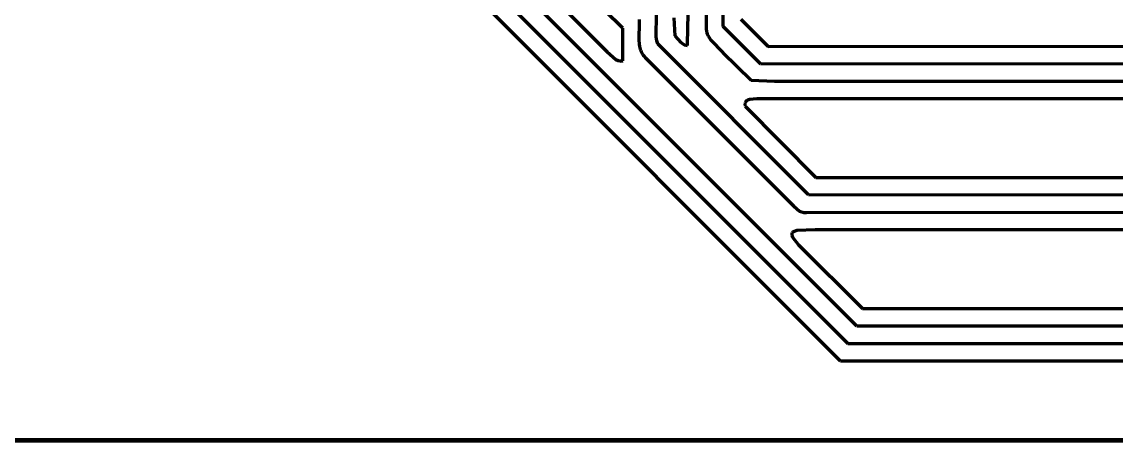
# Model space of a CAD drawing. Header units: millimetres. Extents: x 0 to 15.3, y 0 to 12.6.
# Drawn here: x 4.75 to 9.96, y 0 to 2 of the extents above; entities that cross this region are included whole.
import ezdxf

# ---------------------------------------------------------------- set-up
doc = ezdxf.new("R2010")
doc.units = ezdxf.units.MM
doc.layers.add('color#f8f8f8ff', color=7, linetype='CONTINUOUS', lineweight=100)

msp = doc.modelspace()

# ---------------------------------------------------------------- linework, layer by layer
at = {"layer": 'color#f8f8f8ff'}
for p, q in [((8.7266, 0.5478), (6.8663, 2.4087)), ((6.7956, 2.3542), (8.6835, 0.4655)), ((8.0071, 2.3544), (8.0076, 1.9723)), ((8.0896, 1.9764), (8.0901, 2.3544)), ((7.6111, 1.9684), (7.3056, 2.2694)), ((8.6492, 0.3818), (6.808, 2.2238)), ((7.2592, 2.1337), (7.5363, 1.8562)), ((7.9199, 1.894), (7.9234, 2.1104)), ((7.7704, 1.9268), (7.7718, 2.0359)), ((7.6886, 1.9973), (7.6868, 1.9124)), ((7.6882, 2.0099), (7.6886, 1.9973)), ((7.8539, 2.0183), (7.8593, 1.9323)), ((8.1735, 2.0115), (8.303, 1.8819)), ((7.6103, 1.8129), (7.6111, 1.9684)), ((7.8593, 1.9323), (7.8873, 1.8998)), ((8.0076, 1.9723), (8.0078, 1.9669)), ((8.0078, 1.9669), (8.0084, 1.9616)), ((8.0084, 1.9616), (8.0093, 1.9565)), ((8.0093, 1.9565), (8.0104, 1.9515)), ((8.0104, 1.9515), (8.0135, 1.9419)), ((8.0135, 1.9419), (8.0175, 1.9327)), ((8.0175, 1.9327), (8.0223, 1.924)), ((8.2681, 1.7979), (8.0896, 1.9764)), ((7.6868, 1.9124), (7.6885, 1.8932)), ((7.6885, 1.8932), (7.6907, 1.8807)), ((7.6907, 1.8807), (7.6941, 1.8685)), ((7.7735, 1.9078), (7.7704, 1.9268)), ((7.7776, 1.894), (7.7735, 1.9078)), ((8.4963, 1.1735), (7.7776, 1.894)), ((7.8873, 1.8998), (7.9056, 1.8891)), ((7.9056, 1.8891), (7.9189, 1.8863)), ((7.9189, 1.8863), (7.9199, 1.894)), ((8.0223, 1.924), (8.0309, 1.9115)), ((8.0309, 1.9115), (8.0881, 1.8527)), ((8.303, 1.8819), (12.6385, 1.8845)), ((7.5363, 1.8562), (7.5775, 1.8192)), ((7.6941, 1.8685), (7.6962, 1.8626)), ((7.6962, 1.8626), (7.6986, 1.8568)), ((7.6986, 1.8568), (7.7015, 1.8511)), ((7.7015, 1.8511), (7.7047, 1.8455)), ((7.7047, 1.8455), (7.7083, 1.84)), ((7.7083, 1.84), (7.7123, 1.8347)), ((7.7123, 1.8347), (7.7168, 1.8296)), ((7.7168, 1.8296), (8.4258, 1.1196)), ((8.0881, 1.8527), (8.2232, 1.7208)), ((7.5775, 1.8192), (7.5884, 1.8144)), ((7.5884, 1.8144), (7.5973, 1.8125)), ((7.5973, 1.8125), (7.6036, 1.8122)), ((7.6036, 1.8122), (7.6103, 1.8129)), ((12.7222, 1.7985), (8.2681, 1.7979)), ((8.2232, 1.7208), (8.3338, 1.7154)), ((8.3338, 1.7154), (12.7222, 1.7155)), ((8.1973, 1.6186), (8.1949, 1.6144)), ((8.2006, 1.622), (8.1973, 1.6186)), ((8.2046, 1.6247), (8.2006, 1.622)), ((8.2143, 1.6285), (8.2046, 1.6247)), ((8.2505, 1.6318), (8.2143, 1.6285)), ((12.5827, 1.632), (8.2505, 1.6318)), ((8.1935, 1.6095), (8.1931, 1.6067)), ((8.1931, 1.6067), (8.1931, 1.6036)), ((8.1931, 1.6036), (8.1934, 1.6004)), ((8.1934, 1.6004), (8.194, 1.5968)), ((8.194, 1.6121), (8.1935, 1.6095)), ((8.1949, 1.6144), (8.194, 1.6121)), ((8.194, 1.5968), (8.5311, 1.257)), ((8.5311, 1.257), (10.8009, 1.2571)), ((10.8399, 1.1731), (8.4963, 1.1735)), ((8.4258, 1.1196), (8.4537, 1.0966)), ((8.4537, 1.0966), (8.4739, 1.0899)), ((8.4739, 1.0899), (8.4864, 1.0904)), ((8.4864, 1.0904), (10.8881, 1.0909)), ((8.4181, 0.994), (8.4169, 0.9889)), ((8.4191, 0.9966), (8.4181, 0.994)), ((8.4406, 1.0037), (8.4191, 0.9966)), ((8.5272, 1.0069), (8.4406, 1.0037)), ((10.9683, 1.0063), (8.5272, 1.0069)), ((8.4169, 0.9889), (8.4168, 0.9817)), ((8.4168, 0.9817), (8.4192, 0.9727)), ((8.4192, 0.9727), (8.449, 0.9361)), ((8.449, 0.9361), (8.753, 0.6321)), ((8.753, 0.6321), (10.6522, 0.6322)), ((12.7222, 0.5482), (8.7266, 0.5478)), ((8.6835, 0.4655), (12.7223, 0.4656)), ((12.1802, 0.3817), (8.6492, 0.3818)), ((15.2778, 0), (0, 0)), ((0.0551, 0.0071), (12.902, 0.0072))]:
    msp.add_line(p, q, dxfattribs=at)

doc.saveas('drawing.dxf')
